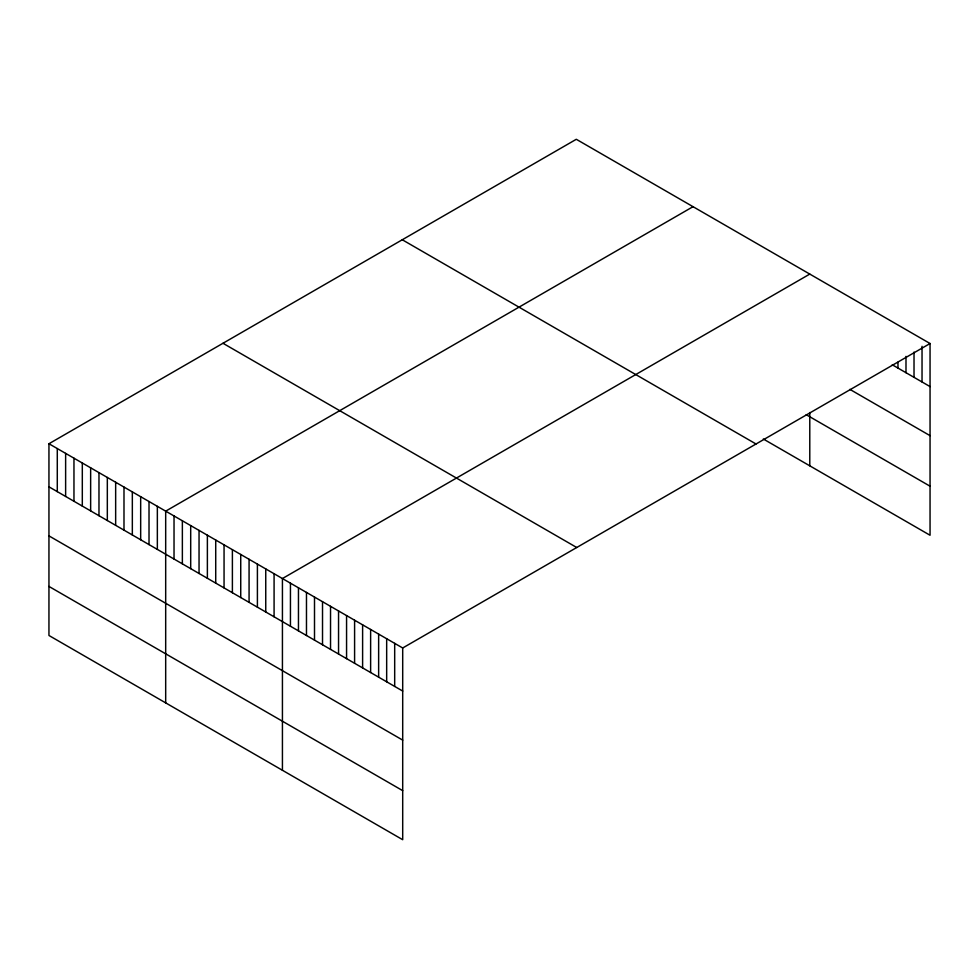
<?xml version="1.0" encoding="UTF-8"?>
<svg xmlns="http://www.w3.org/2000/svg" width="979" height="979" viewBox="0 0 979 979"><rect width="100%" height="100%" fill="white"/><g stroke="black" fill="none" stroke-linecap="round" stroke-linejoin="round"><path stroke-width="1.47" d="M930.05 343.519L402.699 647.988L402.699 839.713L48.95 635.481L48.95 443.744L576.301 139.287L930.05 343.519L930.05 535.256L763.314 438.996M693.034 206.679L165.684 511.148L165.684 702.873M809.78 274.083L282.429 578.54L282.429 770.277M892.248 364.775L930.05 386.595M849.87 389.361L930.05 435.655M806.206 414.692L930.05 486.196M402.271 239.757L756.021 443.989M222.979 343.274L576.729 547.506M48.95 443.744L402.699 647.988M48.95 486.82L402.699 691.052M48.95 535.88L402.699 740.112M48.95 586.421L402.699 790.653M922.034 346.321L922.034 381.969M914.019 352.085L914.019 377.331M905.991 356.368L905.991 372.705M897.976 362.132L897.976 368.08M809.78 412.538L809.78 465.808M394.684 643.35L394.684 686.426M386.668 638.724L386.668 681.8M378.64 634.098L378.64 677.174M370.625 629.46L370.625 672.536M362.609 624.835L362.609 667.911M354.594 620.209L354.594 663.285M346.566 615.583L346.566 658.647M338.55 610.945L338.55 654.021M330.535 606.319L330.535 649.395M322.519 601.693L322.519 644.769M314.504 597.055L314.504 640.131M306.476 592.43L306.476 635.506M298.46 587.804L298.46 630.88M290.445 583.178L290.445 626.242M274.083 573.731L274.083 616.807M265.75 568.909L265.75 611.985M257.404 564.1L257.404 607.176M249.07 559.29L249.07 602.366M240.736 554.469L240.736 597.545M232.39 549.66L232.39 592.736M224.056 544.85L224.056 587.914M215.723 540.029L215.723 583.105M207.377 535.219L207.377 578.295M199.043 530.398L199.043 573.474M190.697 525.588L190.697 568.664M182.363 520.779L182.363 563.843M174.029 515.957L174.029 559.033M157.35 506.327L157.35 549.403M149.016 501.517L149.016 544.593M140.67 496.708L140.67 539.772M132.336 491.886L132.336 534.962M123.99 487.077L123.99 530.153M115.657 482.255L115.657 525.331M107.323 477.446L107.323 520.522M98.977 472.637L98.977 515.713M90.643 467.815L90.643 510.891M82.309 463.006L82.309 506.082M73.963 458.184L73.963 501.26M65.63 453.375L65.63 496.451M57.284 448.566L57.284 491.642"/></g></svg>
